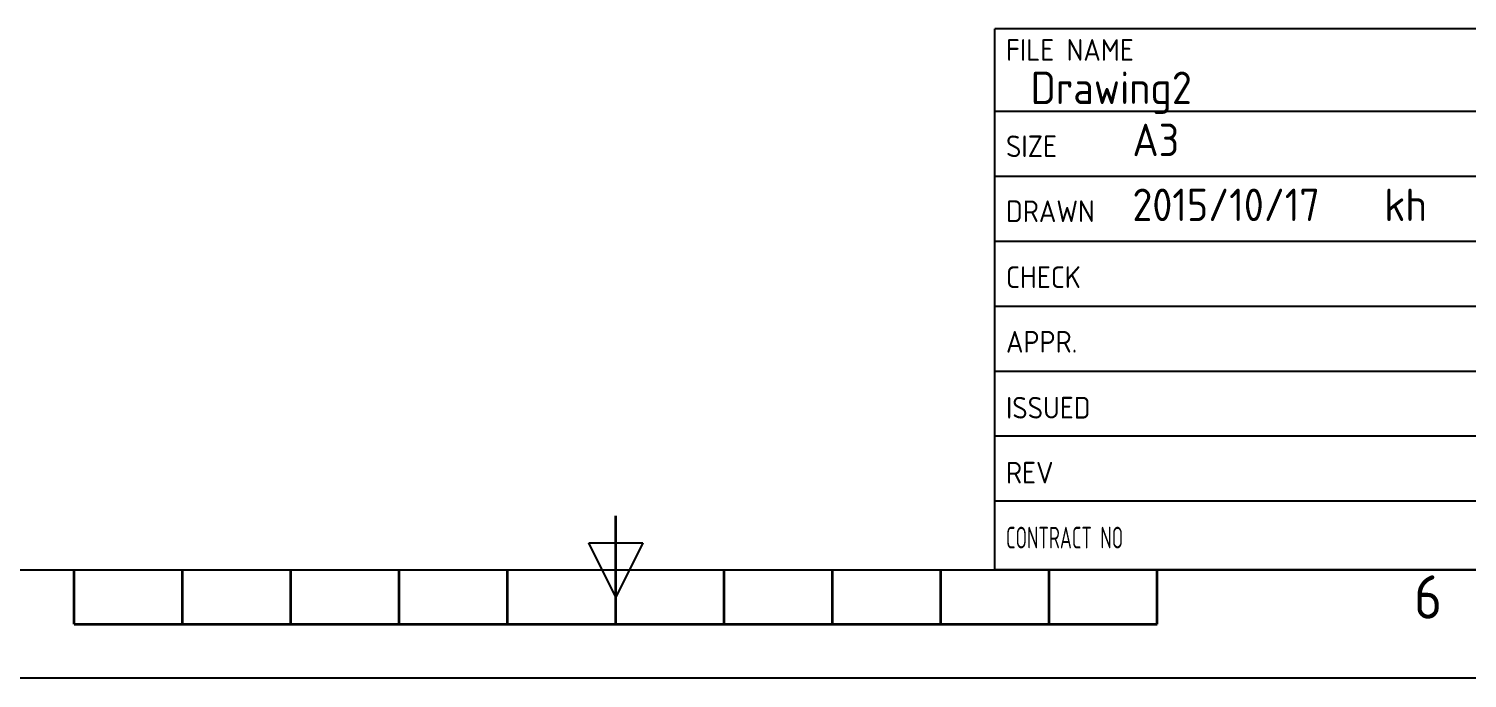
# Model space of a CAD drawing. Header units: millimetres. Extents: x 3247 to 3667, y 1230 to 1527.
# Drawn here: x 3402.6 to 3535.4, y 1230.1 to 1290.1 of the extents above; entities that cross this region are included whole.
import ezdxf
from ezdxf.enums import TextEntityAlignment as Align

# ---------------------------------------------------------------- set-up
doc = ezdxf.new("R2010")
doc.units = ezdxf.units.MM
doc.layers.add('AM_BOR', color=7, linetype='Continuous', lineweight=50)
doc.styles.add('ACISOTS', font='isocp.shx', dxfattribs={"bigfont": 'gbcbig.shx'})

# ---------------------------------------------------------------- blocks, each defined once
blk = doc.blocks.new('ISO_A3')
blk.add_line((10, 10), (410, 10))
at = {"layer": 'AM_BOR', "color": 2, "lineweight": 35}
for p, q in [((210, 5), (210, 15)), ((160, 5), (160, 10)), ((170, 5), (170, 10)), ((180, 5), (180, 10)), ((190, 5), (190, 10)), ((200, 5), (200, 10)), ((220, 5), (220, 10)), ((230, 5), (230, 10)), ((240, 5), (240, 10)), ((250, 5), (250, 10)), ((260, 5), (260, 10)), ((160, 5), (260, 5))]:
    blk.add_line(p, q, dxfattribs=at)
at = {"layer": 'AM_BOR', "color": 1, "lineweight": 25}
for p, q in [((210, 7.5), (207.5, 12.5)), ((207.5, 12.5), (212.5, 12.5)), ((212.5, 12.5), (210, 7.5)), ((420, 0), (0, 0))]:
    blk.add_line(p, q, dxfattribs=at)
at = {"layer": 'AM_BOR', "color": 1, "lineweight": 25, "style": 'ACISOTS'}
blk.add_text('6', height=4, dxfattribs=at).set_placement((285, 7.5), align=Align.MIDDLE)
blk = doc.blocks.new('ISO_TITLEA')
for p, q in [((0, 50), (-165, 50)), ((-165, 0), (-165, 50)), ((0, 0), (0, 50)), ((0, 0), (-165, 0))]:
    blk.add_line(p, q)
at = {"layer": 'AM_BOR', "color": 1, "lineweight": 25}
for p, q in [((-116.86, 50), (-116.86, 42.38)), ((-82.5, 0), (-82.5, 50)), ((-41.25, 40.35), (-41.25, 50)), ((-165, 42.38), (-82.5, 42.38)), ((0, 40.35), (-82.5, 40.35)), ((-165, 36.38), (-82.5, 36.38)), ((-165, 30.38), (-82.5, 30.38)), ((-82.5, 29.01), (0, 29.01)), ((-165, 24.38), (-82.5, 24.38)), ((-165, 18.38), (-82.5, 18.38)), ((-82.5, 13.29), (0, 13.29)), ((-165, 12.38), (-82.5, 12.38)), ((-165, 6.38), (-82.5, 6.38))]:
    blk.add_line(p, q, dxfattribs=at)
at = {"layer": 'AM_BOR', "color": 1, "lineweight": 25, "style": 'ACISOTS'}
for s, p in [('FILE NAME', (-163.97, 47.04)), ('FSCM NO', (-115.7, 47.04)), ('SHEET', (-81.55, 47.11)), ('SCALE', (-39.97, 47.11)), ('SIZE', (-163.97, 38.14)), ('DRAWN', (-163.97, 32.14)), ('CHECK', (-163.97, 26.05)), ('APPR.', (-163.97, 20.08)), ('ISSUED', (-163.97, 13.99)), ('DWG NO', (-82.12, 9.41)), ('REV', (-163.97, 7.99))]:
    blk.add_text(s, height=2, dxfattribs=at).set_placement(p)
at = {"layer": 'AM_BOR', "color": 1, "lineweight": 25, "style": 'ACISOTS', "width": 0.683519}
blk.add_text('CONTRACT NO', height=2, dxfattribs=at).set_placement((-163.97, 1.99))
at = {"layer": 'AM_BOR', "color": 2, "lineweight": 35, "style": 'ACISOTS'}
for tag, p, height in [('GEN-TITLE-DWG{13.6}', (-161.69, 43.04), 3), ('GEN-TITLE-FSCM{8.6}', (-113.32, 43.04), 3), ('GEN-TITLE-SHEET{11.8}', (-79.67, 43.11), 3), ('GEN-TITLE-SCA{12.7}', (-38.05, 43.13), 3), ('GEN-TITLE-SIZ{22.6}', (-152.3, 38.23), 3), ('GEN-TITLE-DACT{21}', (-78.21, 33.14), 3.5), ('GEN-TITLE-DAT{7.1}', (-152.3, 32.23), 3), ('GEN-TITLE-NAME{14.9}', (-129.04, 32.23), 3), ('GEN-TITLE-CHKD{7.1}', (-152.3, 26.14), 3), ('GEN-TITLE-CHKM{14.9}', (-129.04, 26.14), 3), ('GEN-TITLE-DES1{12.3}', (-78.24, 20.94), 6), ('GEN-TITLE-APPD{7.1}', (-152.3, 20.17), 3), ('GEN-TITLE-APPM{14.9}', (-129.04, 20.17), 3), ('GEN-TITLE-DES2{24.5}', (-78.21, 15.44), 3), ('GEN-TITLE-ISSD{7.1}', (-152.3, 14.08), 3), ('GEN-TITLE-ISSM{14.9}', (-129.04, 14.08), 3), ('GEN-TITLE-REV{22.6}', (-152.3, 8.08), 3), ('GEN-TITLE-CTRN{19.4}', (-152.3, 2.08), 3.5)]:
    blk.add_attdef(tag, p, '', height=height, dxfattribs=at)
at = {"layer": 'AM_BOR', "style": 'ACISOTS'}
blk.add_attdef('GEN-TITLE-NR{12.3}', (-78.08, 1.63), '', height=6, dxfattribs=at)

msp = doc.modelspace()

# ---------------------------------------------------------------- block references
at = {"lineweight": 0}
msp.add_blockref('ISO_A3', (3246.8, 1230.13), dxfattribs=at)
msp.add_blockref('ISO_TITLEA', (3656.8, 1240.13), dxfattribs=at).add_auto_attribs({'GEN-TITLE-DWG{13.6}': 'Drawing2', 'GEN-TITLE-SCA{12.7}': '1:1', 'GEN-TITLE-DAT{7.1}': '2015/10/17', 'GEN-TITLE-NAME{14.9}': 'kh', 'GEN-TITLE-NR{12.3}': '-', 'GEN-TITLE-SIZ{22.6}': 'A3'})

doc.saveas('drawing.dxf')
